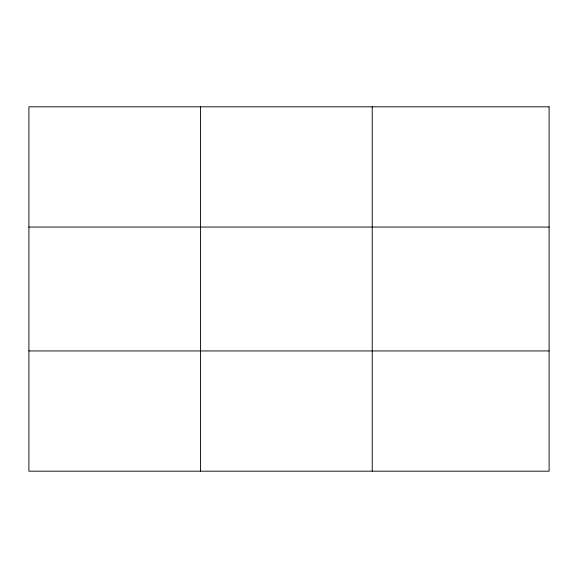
<?xml version="1.0" encoding="UTF-8"?>
<svg xmlns="http://www.w3.org/2000/svg" width="578" height="578" viewBox="0 0 578 578"><rect width="100%" height="100%" fill="white"/><g stroke="black" fill="none" stroke-linecap="round" stroke-linejoin="round"><path stroke-width="0.87" d="M200.566 471.186L200.566 106.814M372.232 471.186L372.232 106.814M28.9 227.06L549.1 227.06M28.9 350.94L549.1 350.94M549.1 106.814L549.1 471.186L28.9 471.186L28.9 106.814L549.1 106.814"/></g></svg>
